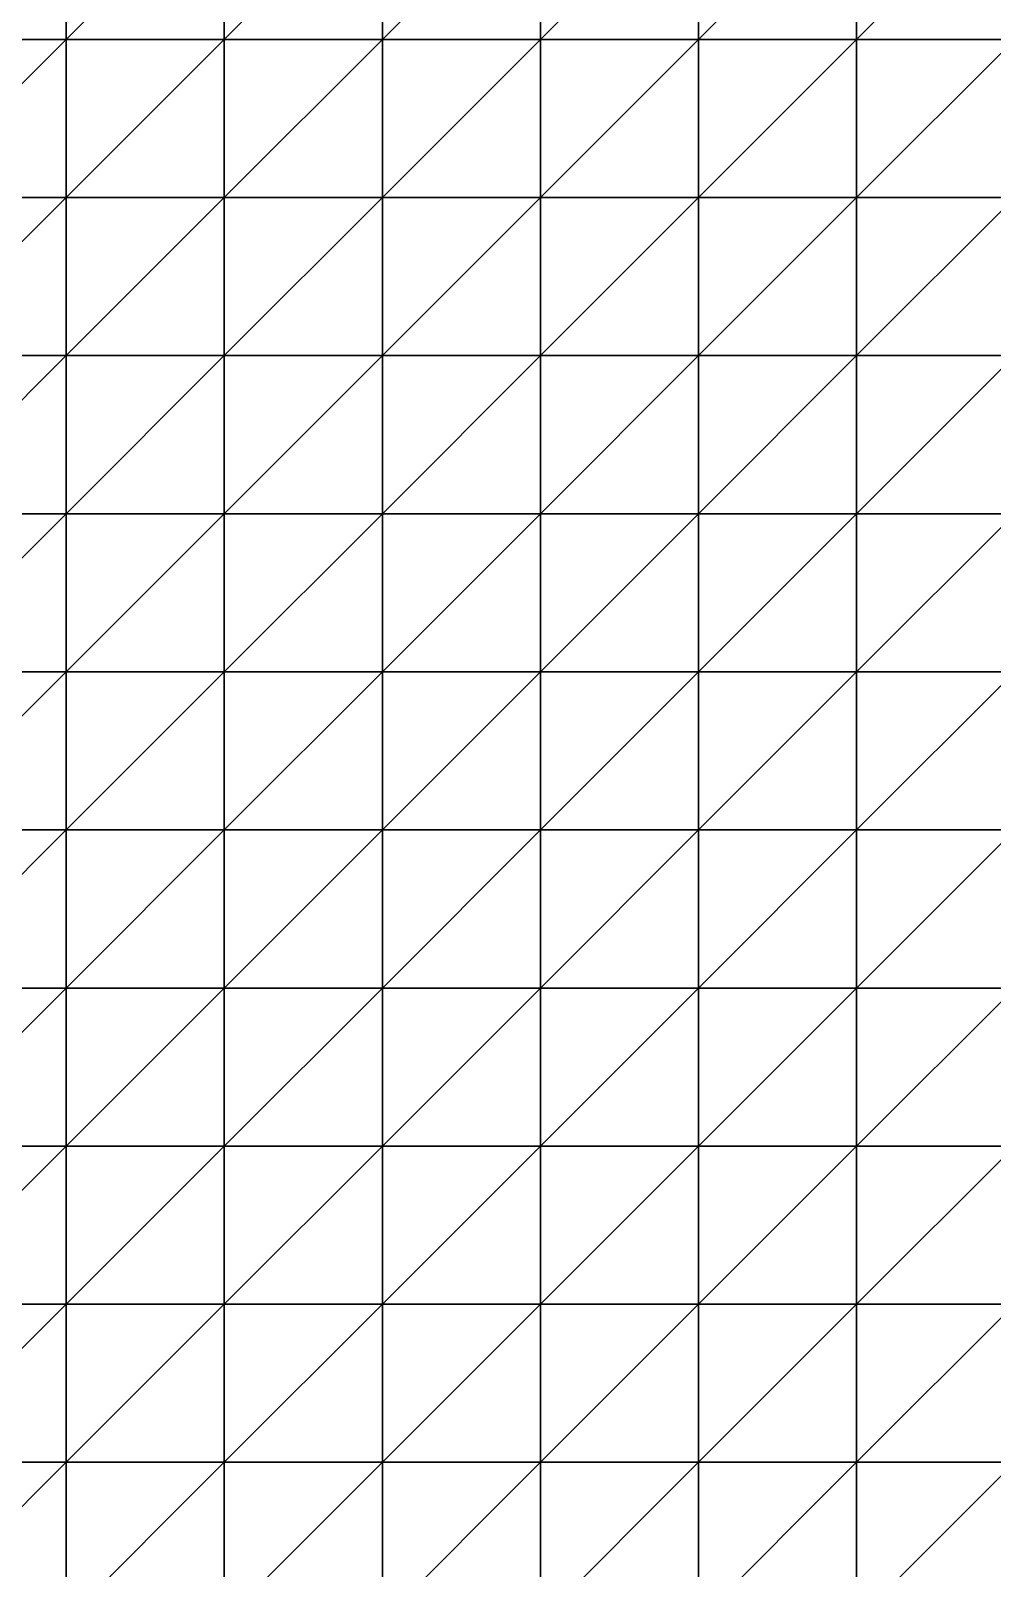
# Model space of a CAD drawing. Extents: x 292020 to 295740, y 4557680 to 4560040.
# Drawn here: x 292595.5 to 292717.2, y 4558966.6 to 4559161.1 of the extents above; entities that cross this region are included whole.
import ezdxf

# ---------------------------------------------------------------- set-up
doc = ezdxf.new("R2010")
doc.units = 0
doc.layers.add('RUN201_4_-_RUN201_NODOMAIN5_20X', color=7, linetype='CONTINUOUS')

msp = doc.modelspace()

# ---------------------------------------------------------------- linework, layer by layer
at = {"layer": 'RUN201_4_-_RUN201_NODOMAIN5_20X'}
for points in [[(292580, 4559180, 1780), (292580, 4559160, 1780), (292600, 4559180, 1780)], [(292600, 4559180, 1780), (292580, 4559160, 1780), (292600, 4559160, 1780)], [(292600, 4559180, 1820), (292580, 4559160, 1820), (292580, 4559180, 1820)], [(292600, 4559160, 1820), (292580, 4559160, 1820), (292600, 4559180, 1820)], [(292600, 4559180, 1780), (292600, 4559160, 1780), (292620, 4559180, 1780)], [(292620, 4559180, 1780), (292600, 4559160, 1780), (292620, 4559160, 1780)], [(292620, 4559180, 1820), (292600, 4559160, 1820), (292600, 4559180, 1820)], [(292620, 4559160, 1820), (292600, 4559160, 1820), (292620, 4559180, 1820)], [(292620, 4559180, 1780), (292620, 4559160, 1780), (292640, 4559180, 1780)], [(292640, 4559180, 1780), (292620, 4559160, 1780), (292640, 4559160, 1780)], [(292640, 4559180, 1820), (292620, 4559160, 1820), (292620, 4559180, 1820)], [(292640, 4559160, 1820), (292620, 4559160, 1820), (292640, 4559180, 1820)], [(292640, 4559180, 1780), (292640, 4559160, 1780), (292660, 4559180, 1780)], [(292660, 4559180, 1780), (292640, 4559160, 1780), (292660, 4559160, 1780)], [(292660, 4559180, 1820), (292640, 4559160, 1820), (292640, 4559180, 1820)], [(292660, 4559160, 1820), (292640, 4559160, 1820), (292660, 4559180, 1820)], [(292660, 4559180, 1780), (292660, 4559160, 1780), (292680, 4559180, 1780)], [(292680, 4559180, 1780), (292660, 4559160, 1780), (292680, 4559160, 1780)], [(292680, 4559180, 1820), (292660, 4559160, 1820), (292660, 4559180, 1820)], [(292680, 4559160, 1820), (292660, 4559160, 1820), (292680, 4559180, 1820)], [(292680, 4559180, 1760), (292680, 4559160, 1760), (292700, 4559180, 1760)], [(292700, 4559180, 1760), (292680, 4559160, 1760), (292700, 4559160, 1760)], [(292680, 4559180, 1760), (292680, 4559160, 1780), (292680, 4559160, 1760)], [(292680, 4559180, 1780), (292680, 4559160, 1780), (292680, 4559180, 1760)], [(292700, 4559180, 1820), (292680, 4559160, 1820), (292680, 4559180, 1820)], [(292700, 4559160, 1820), (292680, 4559160, 1820), (292700, 4559180, 1820)], [(292700, 4559180, 1760), (292700, 4559160, 1760), (292720, 4559180, 1760)], [(292720, 4559180, 1760), (292700, 4559160, 1760), (292720, 4559160, 1760)], [(292720, 4559180, 1820), (292700, 4559160, 1820), (292700, 4559180, 1820)], [(292720, 4559160, 1820), (292700, 4559160, 1820), (292720, 4559180, 1820)], [(292580, 4559160, 1780), (292580, 4559140, 1780), (292600, 4559160, 1780)], [(292600, 4559160, 1780), (292580, 4559140, 1780), (292600, 4559140, 1780)], [(292600, 4559160, 1820), (292580, 4559140, 1820), (292580, 4559160, 1820)], [(292600, 4559140, 1820), (292580, 4559140, 1820), (292600, 4559160, 1820)], [(292600, 4559160, 1780), (292600, 4559140, 1780), (292620, 4559160, 1780)], [(292620, 4559160, 1780), (292600, 4559140, 1780), (292620, 4559140, 1780)], [(292620, 4559160, 1820), (292600, 4559140, 1820), (292600, 4559160, 1820)], [(292620, 4559140, 1820), (292600, 4559140, 1820), (292620, 4559160, 1820)], [(292620, 4559160, 1780), (292620, 4559140, 1780), (292640, 4559160, 1780)], [(292640, 4559160, 1780), (292620, 4559140, 1780), (292640, 4559140, 1780)], [(292640, 4559160, 1820), (292620, 4559140, 1820), (292620, 4559160, 1820)], [(292640, 4559140, 1820), (292620, 4559140, 1820), (292640, 4559160, 1820)], [(292640, 4559160, 1780), (292640, 4559140, 1780), (292660, 4559160, 1780)], [(292660, 4559160, 1780), (292640, 4559140, 1780), (292660, 4559140, 1780)], [(292660, 4559160, 1820), (292640, 4559140, 1820), (292640, 4559160, 1820)], [(292660, 4559140, 1820), (292640, 4559140, 1820), (292660, 4559160, 1820)], [(292660, 4559160, 1760), (292660, 4559140, 1760), (292680, 4559160, 1760)], [(292680, 4559160, 1760), (292660, 4559140, 1760), (292680, 4559140, 1760)], [(292680, 4559160, 1760), (292660, 4559160, 1780), (292660, 4559160, 1760)], [(292680, 4559160, 1780), (292660, 4559160, 1780), (292680, 4559160, 1760)], [(292660, 4559160, 1760), (292660, 4559140, 1780), (292660, 4559140, 1760)], [(292660, 4559160, 1780), (292660, 4559140, 1780), (292660, 4559160, 1760)], [(292680, 4559160, 1820), (292660, 4559140, 1820), (292660, 4559160, 1820)], [(292680, 4559140, 1820), (292660, 4559140, 1820), (292680, 4559160, 1820)], [(292680, 4559160, 1740), (292680, 4559140, 1740), (292700, 4559160, 1740)], [(292700, 4559160, 1740), (292680, 4559140, 1740), (292700, 4559140, 1740)], [(292700, 4559160, 1740), (292680, 4559160, 1760), (292680, 4559160, 1740)], [(292700, 4559160, 1760), (292680, 4559160, 1760), (292700, 4559160, 1740)], [(292680, 4559160, 1740), (292680, 4559140, 1760), (292680, 4559140, 1740)], [(292680, 4559160, 1760), (292680, 4559140, 1760), (292680, 4559160, 1740)], [(292700, 4559160, 1820), (292680, 4559140, 1820), (292680, 4559160, 1820)], [(292700, 4559140, 1820), (292680, 4559140, 1820), (292700, 4559160, 1820)], [(292700, 4559160, 1740), (292700, 4559140, 1740), (292720, 4559160, 1740)], [(292720, 4559160, 1740), (292700, 4559140, 1740), (292720, 4559140, 1740)], [(292720, 4559160, 1740), (292700, 4559160, 1760), (292700, 4559160, 1740)], [(292720, 4559160, 1760), (292700, 4559160, 1760), (292720, 4559160, 1740)], [(292720, 4559160, 1820), (292700, 4559140, 1820), (292700, 4559160, 1820)], [(292720, 4559140, 1820), (292700, 4559140, 1820), (292720, 4559160, 1820)], [(292580, 4559140, 1780), (292580, 4559120, 1780), (292600, 4559140, 1780)], [(292600, 4559140, 1780), (292580, 4559120, 1780), (292600, 4559120, 1780)], [(292600, 4559140, 1820), (292580, 4559120, 1820), (292580, 4559140, 1820)], [(292600, 4559120, 1820), (292580, 4559120, 1820), (292600, 4559140, 1820)], [(292600, 4559140, 1780), (292600, 4559120, 1780), (292620, 4559140, 1780)], [(292620, 4559140, 1780), (292600, 4559120, 1780), (292620, 4559120, 1780)], [(292620, 4559140, 1820), (292600, 4559120, 1820), (292600, 4559140, 1820)], [(292620, 4559120, 1820), (292600, 4559120, 1820), (292620, 4559140, 1820)], [(292620, 4559140, 1780), (292620, 4559120, 1780), (292640, 4559140, 1780)], [(292640, 4559140, 1780), (292620, 4559120, 1780), (292640, 4559120, 1780)], [(292640, 4559140, 1820), (292620, 4559120, 1820), (292620, 4559140, 1820)], [(292640, 4559120, 1820), (292620, 4559120, 1820), (292640, 4559140, 1820)], [(292640, 4559140, 1780), (292640, 4559120, 1780), (292660, 4559140, 1780)], [(292660, 4559140, 1780), (292640, 4559120, 1780), (292660, 4559120, 1780)], [(292660, 4559140, 1820), (292640, 4559120, 1820), (292640, 4559140, 1820)], [(292660, 4559120, 1820), (292640, 4559120, 1820), (292660, 4559140, 1820)], [(292660, 4559140, 1760), (292660, 4559120, 1760), (292680, 4559140, 1760)], [(292680, 4559140, 1760), (292660, 4559120, 1760), (292680, 4559120, 1760)], [(292660, 4559140, 1760), (292660, 4559120, 1780), (292660, 4559120, 1760)], [(292660, 4559140, 1780), (292660, 4559120, 1780), (292660, 4559140, 1760)], [(292680, 4559140, 1820), (292660, 4559120, 1820), (292660, 4559140, 1820)], [(292680, 4559120, 1820), (292660, 4559120, 1820), (292680, 4559140, 1820)], [(292680, 4559140, 1740), (292680, 4559120, 1740), (292700, 4559140, 1740)], [(292700, 4559140, 1740), (292680, 4559120, 1740), (292700, 4559120, 1740)], [(292680, 4559140, 1740), (292680, 4559120, 1760), (292680, 4559120, 1740)], [(292680, 4559140, 1760), (292680, 4559120, 1760), (292680, 4559140, 1740)], [(292700, 4559140, 1820), (292680, 4559120, 1820), (292680, 4559140, 1820)], [(292700, 4559120, 1820), (292680, 4559120, 1820), (292700, 4559140, 1820)], [(292700, 4559140, 1740), (292700, 4559120, 1740), (292720, 4559140, 1740)], [(292720, 4559140, 1740), (292700, 4559120, 1740), (292720, 4559120, 1740)], [(292720, 4559140, 1820), (292700, 4559120, 1820), (292700, 4559140, 1820)], [(292720, 4559120, 1820), (292700, 4559120, 1820), (292720, 4559140, 1820)], [(292580, 4559120, 1780), (292580, 4559100, 1780), (292600, 4559120, 1780)], [(292600, 4559120, 1780), (292580, 4559100, 1780), (292600, 4559100, 1780)], [(292600, 4559120, 1820), (292580, 4559100, 1820), (292580, 4559120, 1820)], [(292600, 4559100, 1820), (292580, 4559100, 1820), (292600, 4559120, 1820)], [(292600, 4559120, 1780), (292600, 4559100, 1780), (292620, 4559120, 1780)], [(292620, 4559120, 1780), (292600, 4559100, 1780), (292620, 4559100, 1780)], [(292620, 4559120, 1820), (292600, 4559100, 1820), (292600, 4559120, 1820)], [(292620, 4559100, 1820), (292600, 4559100, 1820), (292620, 4559120, 1820)], [(292620, 4559120, 1780), (292620, 4559100, 1780), (292640, 4559120, 1780)], [(292640, 4559120, 1780), (292620, 4559100, 1780), (292640, 4559100, 1780)], [(292640, 4559120, 1820), (292620, 4559100, 1820), (292620, 4559120, 1820)], [(292640, 4559100, 1820), (292620, 4559100, 1820), (292640, 4559120, 1820)], [(292640, 4559120, 1780), (292640, 4559100, 1780), (292660, 4559120, 1780)], [(292660, 4559120, 1780), (292640, 4559100, 1780), (292660, 4559100, 1780)], [(292660, 4559120, 1820), (292640, 4559100, 1820), (292640, 4559120, 1820)], [(292660, 4559100, 1820), (292640, 4559100, 1820), (292660, 4559120, 1820)], [(292660, 4559120, 1760), (292660, 4559120, 1780), (292680, 4559120, 1760)], [(292680, 4559120, 1760), (292660, 4559120, 1780), (292680, 4559120, 1780)], [(292660, 4559120, 1780), (292660, 4559100, 1780), (292680, 4559120, 1780)], [(292680, 4559120, 1780), (292660, 4559100, 1780), (292680, 4559100, 1780)], [(292680, 4559120, 1820), (292660, 4559100, 1820), (292660, 4559120, 1820)], [(292680, 4559100, 1820), (292660, 4559100, 1820), (292680, 4559120, 1820)], [(292680, 4559120, 1740), (292680, 4559120, 1760), (292700, 4559120, 1740)], [(292700, 4559120, 1740), (292680, 4559120, 1760), (292700, 4559120, 1760)], [(292680, 4559120, 1760), (292680, 4559100, 1760), (292700, 4559120, 1760)], [(292700, 4559120, 1760), (292680, 4559100, 1760), (292700, 4559100, 1760)], [(292680, 4559120, 1760), (292680, 4559100, 1780), (292680, 4559100, 1760)], [(292680, 4559120, 1780), (292680, 4559100, 1780), (292680, 4559120, 1760)], [(292700, 4559120, 1820), (292680, 4559100, 1820), (292680, 4559120, 1820)], [(292700, 4559100, 1820), (292680, 4559100, 1820), (292700, 4559120, 1820)], [(292700, 4559120, 1740), (292700, 4559100, 1740), (292720, 4559120, 1740)], [(292720, 4559120, 1740), (292700, 4559100, 1740), (292720, 4559100, 1740)], [(292700, 4559120, 1740), (292700, 4559100, 1760), (292700, 4559100, 1740)], [(292700, 4559120, 1760), (292700, 4559100, 1760), (292700, 4559120, 1740)], [(292720, 4559120, 1820), (292700, 4559100, 1820), (292700, 4559120, 1820)], [(292720, 4559100, 1820), (292700, 4559100, 1820), (292720, 4559120, 1820)], [(292580, 4559100, 1780), (292580, 4559080, 1780), (292600, 4559100, 1780)], [(292600, 4559100, 1780), (292580, 4559080, 1780), (292600, 4559080, 1780)], [(292600, 4559100, 1820), (292580, 4559080, 1820), (292580, 4559100, 1820)], [(292600, 4559080, 1820), (292580, 4559080, 1820), (292600, 4559100, 1820)], [(292600, 4559100, 1780), (292600, 4559080, 1780), (292620, 4559100, 1780)], [(292620, 4559100, 1780), (292600, 4559080, 1780), (292620, 4559080, 1780)], [(292620, 4559100, 1820), (292600, 4559080, 1820), (292600, 4559100, 1820)], [(292620, 4559080, 1820), (292600, 4559080, 1820), (292620, 4559100, 1820)], [(292620, 4559100, 1780), (292620, 4559080, 1780), (292640, 4559100, 1780)], [(292640, 4559100, 1780), (292620, 4559080, 1780), (292640, 4559080, 1780)], [(292640, 4559100, 1820), (292620, 4559080, 1820), (292620, 4559100, 1820)], [(292640, 4559080, 1820), (292620, 4559080, 1820), (292640, 4559100, 1820)], [(292640, 4559100, 1780), (292640, 4559080, 1780), (292660, 4559100, 1780)], [(292660, 4559100, 1780), (292640, 4559080, 1780), (292660, 4559080, 1780)], [(292660, 4559100, 1820), (292640, 4559080, 1820), (292640, 4559100, 1820)], [(292660, 4559080, 1820), (292640, 4559080, 1820), (292660, 4559100, 1820)], [(292660, 4559100, 1780), (292660, 4559080, 1780), (292680, 4559100, 1780)], [(292680, 4559100, 1780), (292660, 4559080, 1780), (292680, 4559080, 1780)], [(292680, 4559100, 1820), (292660, 4559080, 1820), (292660, 4559100, 1820)], [(292680, 4559080, 1820), (292660, 4559080, 1820), (292680, 4559100, 1820)], [(292680, 4559100, 1760), (292680, 4559080, 1760), (292700, 4559100, 1760)], [(292700, 4559100, 1760), (292680, 4559080, 1760), (292700, 4559080, 1760)], [(292680, 4559100, 1760), (292680, 4559080, 1780), (292680, 4559080, 1760)], [(292680, 4559100, 1780), (292680, 4559080, 1780), (292680, 4559100, 1760)], [(292700, 4559100, 1820), (292680, 4559080, 1820), (292680, 4559100, 1820)], [(292700, 4559080, 1820), (292680, 4559080, 1820), (292700, 4559100, 1820)], [(292700, 4559100, 1740), (292700, 4559100, 1760), (292720, 4559100, 1740)], [(292720, 4559100, 1740), (292700, 4559100, 1760), (292720, 4559100, 1760)], [(292700, 4559100, 1760), (292700, 4559080, 1760), (292720, 4559100, 1760)], [(292720, 4559100, 1760), (292700, 4559080, 1760), (292720, 4559080, 1760)], [(292720, 4559100, 1820), (292700, 4559080, 1820), (292700, 4559100, 1820)], [(292720, 4559080, 1820), (292700, 4559080, 1820), (292720, 4559100, 1820)], [(292580, 4559080, 1780), (292580, 4559060, 1780), (292600, 4559080, 1780)], [(292600, 4559080, 1780), (292580, 4559060, 1780), (292600, 4559060, 1780)], [(292600, 4559080, 1840), (292580, 4559060, 1840), (292580, 4559080, 1840)], [(292600, 4559060, 1840), (292580, 4559060, 1840), (292600, 4559080, 1840)], [(292600, 4559080, 1820), (292580, 4559080, 1840), (292580, 4559080, 1820)], [(292600, 4559080, 1840), (292580, 4559080, 1840), (292600, 4559080, 1820)], [(292600, 4559080, 1780), (292600, 4559060, 1780), (292620, 4559080, 1780)], [(292620, 4559080, 1780), (292600, 4559060, 1780), (292620, 4559060, 1780)], [(292620, 4559080, 1840), (292600, 4559060, 1840), (292600, 4559080, 1840)], [(292620, 4559060, 1840), (292600, 4559060, 1840), (292620, 4559080, 1840)], [(292620, 4559080, 1820), (292600, 4559080, 1840), (292600, 4559080, 1820)], [(292620, 4559080, 1840), (292600, 4559080, 1840), (292620, 4559080, 1820)], [(292620, 4559080, 1780), (292620, 4559060, 1780), (292640, 4559080, 1780)], [(292640, 4559080, 1780), (292620, 4559060, 1780), (292640, 4559060, 1780)], [(292640, 4559080, 1820), (292620, 4559060, 1820), (292620, 4559080, 1820)], [(292640, 4559060, 1820), (292620, 4559060, 1820), (292640, 4559080, 1820)], [(292620, 4559060, 1820), (292620, 4559060, 1840), (292620, 4559080, 1820)], [(292620, 4559080, 1820), (292620, 4559060, 1840), (292620, 4559080, 1840)], [(292640, 4559060, 1780), (292640, 4559060, 1800), (292640, 4559080, 1780)], [(292640, 4559080, 1780), (292640, 4559060, 1800), (292640, 4559080, 1800)], [(292640, 4559080, 1780), (292640, 4559080, 1800), (292660, 4559080, 1780)], [(292660, 4559080, 1780), (292640, 4559080, 1800), (292660, 4559080, 1800)], [(292640, 4559080, 1800), (292640, 4559060, 1800), (292660, 4559080, 1800)], [(292660, 4559080, 1800), (292640, 4559060, 1800), (292660, 4559060, 1800)], [(292660, 4559080, 1820), (292640, 4559060, 1820), (292640, 4559080, 1820)], [(292660, 4559060, 1820), (292640, 4559060, 1820), (292660, 4559080, 1820)], [(292660, 4559080, 1780), (292660, 4559060, 1780), (292680, 4559080, 1780)], [(292680, 4559080, 1780), (292660, 4559060, 1780), (292680, 4559060, 1780)], [(292660, 4559080, 1780), (292660, 4559060, 1800), (292660, 4559060, 1780)], [(292660, 4559080, 1800), (292660, 4559060, 1800), (292660, 4559080, 1780)], [(292680, 4559080, 1820), (292660, 4559060, 1820), (292660, 4559080, 1820)], [(292680, 4559060, 1820), (292660, 4559060, 1820), (292680, 4559080, 1820)], [(292680, 4559080, 1760), (292680, 4559060, 1760), (292700, 4559080, 1760)], [(292700, 4559080, 1760), (292680, 4559060, 1760), (292700, 4559060, 1760)], [(292680, 4559080, 1760), (292680, 4559060, 1780), (292680, 4559060, 1760)], [(292680, 4559080, 1780), (292680, 4559060, 1780), (292680, 4559080, 1760)], [(292700, 4559080, 1820), (292680, 4559060, 1820), (292680, 4559080, 1820)], [(292700, 4559060, 1820), (292680, 4559060, 1820), (292700, 4559080, 1820)], [(292700, 4559080, 1760), (292700, 4559060, 1760), (292720, 4559080, 1760)], [(292720, 4559080, 1760), (292700, 4559060, 1760), (292720, 4559060, 1760)], [(292720, 4559080, 1820), (292700, 4559060, 1820), (292700, 4559080, 1820)], [(292720, 4559060, 1820), (292700, 4559060, 1820), (292720, 4559080, 1820)], [(292580, 4559060, 1760), (292580, 4559040, 1760), (292600, 4559060, 1760)], [(292600, 4559060, 1760), (292580, 4559040, 1760), (292600, 4559040, 1760)], [(292600, 4559060, 1760), (292580, 4559060, 1780), (292580, 4559060, 1760)], [(292600, 4559060, 1780), (292580, 4559060, 1780), (292600, 4559060, 1760)], [(292600, 4559060, 1840), (292580, 4559040, 1840), (292580, 4559060, 1840)], [(292600, 4559040, 1840), (292580, 4559040, 1840), (292600, 4559060, 1840)], [(292600, 4559060, 1760), (292600, 4559040, 1760), (292620, 4559060, 1760)], [(292620, 4559060, 1760), (292600, 4559040, 1760), (292620, 4559040, 1760)], [(292620, 4559060, 1760), (292600, 4559060, 1780), (292600, 4559060, 1760)], [(292620, 4559060, 1780), (292600, 4559060, 1780), (292620, 4559060, 1760)], [(292620, 4559060, 1840), (292600, 4559040, 1840), (292600, 4559060, 1840)], [(292620, 4559040, 1840), (292600, 4559040, 1840), (292620, 4559060, 1840)], [(292620, 4559040, 1760), (292620, 4559040, 1780), (292620, 4559060, 1760)], [(292620, 4559060, 1760), (292620, 4559040, 1780), (292620, 4559060, 1780)], [(292620, 4559060, 1780), (292620, 4559040, 1780), (292640, 4559060, 1780)], [(292640, 4559060, 1780), (292620, 4559040, 1780), (292640, 4559040, 1780)], [(292640, 4559060, 1840), (292620, 4559040, 1840), (292620, 4559060, 1840)], [(292640, 4559040, 1840), (292620, 4559040, 1840), (292640, 4559060, 1840)], [(292640, 4559060, 1820), (292620, 4559060, 1840), (292620, 4559060, 1820)], [(292640, 4559060, 1840), (292620, 4559060, 1840), (292640, 4559060, 1820)], [(292640, 4559040, 1780), (292640, 4559040, 1800), (292640, 4559060, 1780)], [(292640, 4559060, 1780), (292640, 4559040, 1800), (292640, 4559060, 1800)], [(292640, 4559060, 1800), (292640, 4559040, 1800), (292660, 4559060, 1800)], [(292660, 4559060, 1800), (292640, 4559040, 1800), (292660, 4559040, 1800)], [(292660, 4559060, 1840), (292640, 4559040, 1840), (292640, 4559060, 1840)], [(292660, 4559040, 1840), (292640, 4559040, 1840), (292660, 4559060, 1840)], [(292660, 4559060, 1820), (292640, 4559060, 1840), (292640, 4559060, 1820)], [(292660, 4559060, 1840), (292640, 4559060, 1840), (292660, 4559060, 1820)], [(292660, 4559060, 1780), (292660, 4559040, 1780), (292680, 4559060, 1780)], [(292680, 4559060, 1780), (292660, 4559040, 1780), (292680, 4559040, 1780)], [(292660, 4559060, 1780), (292660, 4559040, 1800), (292660, 4559040, 1780)], [(292660, 4559060, 1800), (292660, 4559040, 1800), (292660, 4559060, 1780)], [(292680, 4559060, 1840), (292660, 4559040, 1840), (292660, 4559060, 1840)], [(292680, 4559040, 1840), (292660, 4559040, 1840), (292680, 4559060, 1840)], [(292680, 4559060, 1820), (292660, 4559060, 1840), (292660, 4559060, 1820)], [(292680, 4559060, 1840), (292660, 4559060, 1840), (292680, 4559060, 1820)], [(292680, 4559060, 1760), (292680, 4559040, 1760), (292700, 4559060, 1760)], [(292700, 4559060, 1760), (292680, 4559040, 1760), (292700, 4559040, 1760)], [(292680, 4559060, 1760), (292680, 4559040, 1780), (292680, 4559040, 1760)], [(292680, 4559060, 1780), (292680, 4559040, 1780), (292680, 4559060, 1760)], [(292700, 4559060, 1820), (292680, 4559040, 1820), (292680, 4559060, 1820)], [(292700, 4559040, 1820), (292680, 4559040, 1820), (292700, 4559060, 1820)], [(292680, 4559040, 1820), (292680, 4559040, 1840), (292680, 4559060, 1820)], [(292680, 4559060, 1820), (292680, 4559040, 1840), (292680, 4559060, 1840)], [(292700, 4559060, 1760), (292700, 4559040, 1760), (292720, 4559060, 1760)], [(292720, 4559060, 1760), (292700, 4559040, 1760), (292720, 4559040, 1760)], [(292720, 4559060, 1820), (292700, 4559040, 1820), (292700, 4559060, 1820)], [(292720, 4559040, 1820), (292700, 4559040, 1820), (292720, 4559060, 1820)], [(292580, 4559040, 1760), (292580, 4559020, 1760), (292600, 4559040, 1760)], [(292600, 4559040, 1760), (292580, 4559020, 1760), (292600, 4559020, 1760)], [(292600, 4559040, 1840), (292580, 4559020, 1840), (292580, 4559040, 1840)], [(292600, 4559020, 1840), (292580, 4559020, 1840), (292600, 4559040, 1840)], [(292600, 4559020, 1760), (292600, 4559020, 1780), (292600, 4559040, 1760)], [(292600, 4559040, 1760), (292600, 4559020, 1780), (292600, 4559040, 1780)], [(292600, 4559040, 1760), (292600, 4559040, 1780), (292620, 4559040, 1760)], [(292620, 4559040, 1760), (292600, 4559040, 1780), (292620, 4559040, 1780)], [(292600, 4559040, 1780), (292600, 4559020, 1780), (292620, 4559040, 1780)], [(292620, 4559040, 1780), (292600, 4559020, 1780), (292620, 4559020, 1780)], [(292620, 4559040, 1840), (292600, 4559020, 1840), (292600, 4559040, 1840)], [(292620, 4559020, 1840), (292600, 4559020, 1840), (292620, 4559040, 1840)], [(292620, 4559020, 1780), (292620, 4559020, 1800), (292620, 4559040, 1780)], [(292620, 4559040, 1780), (292620, 4559020, 1800), (292620, 4559040, 1800)], [(292620, 4559040, 1780), (292620, 4559040, 1800), (292640, 4559040, 1780)], [(292640, 4559040, 1780), (292620, 4559040, 1800), (292640, 4559040, 1800)], [(292620, 4559040, 1800), (292620, 4559020, 1800), (292640, 4559040, 1800)], [(292640, 4559040, 1800), (292620, 4559020, 1800), (292640, 4559020, 1800)], [(292640, 4559040, 1840), (292620, 4559020, 1840), (292620, 4559040, 1840)], [(292640, 4559020, 1840), (292620, 4559020, 1840), (292640, 4559040, 1840)], [(292640, 4559020, 1800), (292640, 4559020, 1820), (292640, 4559040, 1800)], [(292640, 4559040, 1800), (292640, 4559020, 1820), (292640, 4559040, 1820)], [(292640, 4559040, 1800), (292640, 4559040, 1820), (292660, 4559040, 1800)], [(292660, 4559040, 1800), (292640, 4559040, 1820), (292660, 4559040, 1820)], [(292640, 4559040, 1820), (292640, 4559020, 1820), (292660, 4559040, 1820)], [(292660, 4559040, 1820), (292640, 4559020, 1820), (292660, 4559020, 1820)], [(292660, 4559040, 1840), (292640, 4559020, 1840), (292640, 4559040, 1840)], [(292660, 4559020, 1840), (292640, 4559020, 1840), (292660, 4559040, 1840)], [(292660, 4559040, 1780), (292660, 4559040, 1800), (292680, 4559040, 1780)], [(292680, 4559040, 1780), (292660, 4559040, 1800), (292680, 4559040, 1800)], [(292660, 4559040, 1800), (292660, 4559020, 1800), (292680, 4559040, 1800)], [(292680, 4559040, 1800), (292660, 4559020, 1800), (292680, 4559020, 1800)], [(292660, 4559040, 1800), (292660, 4559020, 1820), (292660, 4559020, 1800)], [(292660, 4559040, 1820), (292660, 4559020, 1820), (292660, 4559040, 1800)], [(292680, 4559040, 1840), (292660, 4559020, 1840), (292660, 4559040, 1840)], [(292680, 4559020, 1840), (292660, 4559020, 1840), (292680, 4559040, 1840)], [(292680, 4559040, 1760), (292680, 4559040, 1780), (292700, 4559040, 1760)], [(292700, 4559040, 1760), (292680, 4559040, 1780), (292700, 4559040, 1780)], [(292680, 4559040, 1780), (292680, 4559020, 1780), (292700, 4559040, 1780)], [(292700, 4559040, 1780), (292680, 4559020, 1780), (292700, 4559020, 1780)], [(292680, 4559040, 1780), (292680, 4559020, 1800), (292680, 4559020, 1780)], [(292680, 4559040, 1800), (292680, 4559020, 1800), (292680, 4559040, 1780)], [(292700, 4559040, 1840), (292680, 4559020, 1840), (292680, 4559040, 1840)], [(292700, 4559020, 1840), (292680, 4559020, 1840), (292700, 4559040, 1840)], [(292700, 4559040, 1820), (292680, 4559040, 1840), (292680, 4559040, 1820)], [(292700, 4559040, 1840), (292680, 4559040, 1840), (292700, 4559040, 1820)], [(292700, 4559040, 1760), (292700, 4559020, 1760), (292720, 4559040, 1760)], [(292720, 4559040, 1760), (292700, 4559020, 1760), (292720, 4559020, 1760)], [(292700, 4559040, 1760), (292700, 4559020, 1780), (292700, 4559020, 1760)], [(292700, 4559040, 1780), (292700, 4559020, 1780), (292700, 4559040, 1760)], [(292720, 4559040, 1820), (292700, 4559020, 1820), (292700, 4559040, 1820)], [(292720, 4559020, 1820), (292700, 4559020, 1820), (292720, 4559040, 1820)], [(292700, 4559020, 1820), (292700, 4559020, 1840), (292700, 4559040, 1820)], [(292700, 4559040, 1820), (292700, 4559020, 1840), (292700, 4559040, 1840)], [(292580, 4559020, 1760), (292580, 4559000, 1760), (292600, 4559020, 1760)], [(292600, 4559020, 1760), (292580, 4559000, 1760), (292600, 4559000, 1760)], [(292600, 4559020, 1840), (292580, 4559000, 1840), (292580, 4559020, 1840)], [(292600, 4559000, 1840), (292580, 4559000, 1840), (292600, 4559020, 1840)], [(292600, 4559000, 1760), (292600, 4559000, 1780), (292600, 4559020, 1760)], [(292600, 4559020, 1760), (292600, 4559000, 1780), (292600, 4559020, 1780)], [(292600, 4559020, 1780), (292600, 4559000, 1780), (292620, 4559020, 1780)], [(292620, 4559020, 1780), (292600, 4559000, 1780), (292620, 4559000, 1780)], [(292620, 4559020, 1840), (292600, 4559000, 1840), (292600, 4559020, 1840)], [(292620, 4559000, 1840), (292600, 4559000, 1840), (292620, 4559020, 1840)], [(292620, 4559000, 1780), (292620, 4559000, 1800), (292620, 4559020, 1780)], [(292620, 4559020, 1780), (292620, 4559000, 1800), (292620, 4559020, 1800)], [(292620, 4559020, 1800), (292620, 4559000, 1800), (292640, 4559020, 1800)], [(292640, 4559020, 1800), (292620, 4559000, 1800), (292640, 4559000, 1800)], [(292640, 4559020, 1840), (292620, 4559000, 1840), (292620, 4559020, 1840)], [(292640, 4559000, 1840), (292620, 4559000, 1840), (292640, 4559020, 1840)], [(292640, 4559000, 1800), (292640, 4559000, 1820), (292640, 4559020, 1800)], [(292640, 4559020, 1800), (292640, 4559000, 1820), (292640, 4559020, 1820)], [(292640, 4559020, 1820), (292640, 4559000, 1820), (292660, 4559020, 1820)], [(292660, 4559020, 1820), (292640, 4559000, 1820), (292660, 4559000, 1820)], [(292660, 4559020, 1840), (292640, 4559000, 1840), (292640, 4559020, 1840)], [(292660, 4559000, 1840), (292640, 4559000, 1840), (292660, 4559020, 1840)], [(292660, 4559020, 1800), (292660, 4559020, 1820), (292680, 4559020, 1800)], [(292680, 4559020, 1800), (292660, 4559020, 1820), (292680, 4559020, 1820)], [(292660, 4559020, 1820), (292660, 4559000, 1820), (292680, 4559020, 1820)], [(292680, 4559020, 1820), (292660, 4559000, 1820), (292680, 4559000, 1820)], [(292680, 4559020, 1840), (292660, 4559000, 1840), (292660, 4559020, 1840)], [(292680, 4559000, 1840), (292660, 4559000, 1840), (292680, 4559020, 1840)], [(292680, 4559020, 1780), (292680, 4559020, 1800), (292700, 4559020, 1780)], [(292700, 4559020, 1780), (292680, 4559020, 1800), (292700, 4559020, 1800)], [(292680, 4559020, 1800), (292680, 4559000, 1800), (292700, 4559020, 1800)], [(292700, 4559020, 1800), (292680, 4559000, 1800), (292700, 4559000, 1800)], [(292680, 4559020, 1800), (292680, 4559000, 1820), (292680, 4559000, 1800)], [(292680, 4559020, 1820), (292680, 4559000, 1820), (292680, 4559020, 1800)], [(292700, 4559020, 1840), (292680, 4559000, 1840), (292680, 4559020, 1840)], [(292700, 4559000, 1840), (292680, 4559000, 1840), (292700, 4559020, 1840)], [(292700, 4559020, 1760), (292700, 4559020, 1780), (292720, 4559020, 1760)], [(292720, 4559020, 1760), (292700, 4559020, 1780), (292720, 4559020, 1780)], [(292700, 4559020, 1780), (292700, 4559000, 1780), (292720, 4559020, 1780)], [(292720, 4559020, 1780), (292700, 4559000, 1780), (292720, 4559000, 1780)], [(292700, 4559020, 1780), (292700, 4559000, 1800), (292700, 4559000, 1780)], [(292700, 4559020, 1800), (292700, 4559000, 1800), (292700, 4559020, 1780)], [(292720, 4559020, 1840), (292700, 4559000, 1840), (292700, 4559020, 1840)], [(292720, 4559000, 1840), (292700, 4559000, 1840), (292720, 4559020, 1840)], [(292720, 4559020, 1820), (292700, 4559020, 1840), (292700, 4559020, 1820)], [(292720, 4559020, 1840), (292700, 4559020, 1840), (292720, 4559020, 1820)], [(292580, 4559000, 1760), (292580, 4559000, 1780), (292600, 4559000, 1760)], [(292600, 4559000, 1760), (292580, 4559000, 1780), (292600, 4559000, 1780)], [(292580, 4559000, 1780), (292580, 4558980, 1780), (292600, 4559000, 1780)], [(292600, 4559000, 1780), (292580, 4558980, 1780), (292600, 4558980, 1780)], [(292600, 4559000, 1840), (292580, 4558980, 1840), (292580, 4559000, 1840)], [(292600, 4558980, 1840), (292580, 4558980, 1840), (292600, 4559000, 1840)], [(292600, 4558980, 1780), (292600, 4558980, 1800), (292600, 4559000, 1780)], [(292600, 4559000, 1780), (292600, 4558980, 1800), (292600, 4559000, 1800)], [(292600, 4559000, 1780), (292600, 4559000, 1800), (292620, 4559000, 1780)], [(292620, 4559000, 1780), (292600, 4559000, 1800), (292620, 4559000, 1800)], [(292600, 4559000, 1800), (292600, 4558980, 1800), (292620, 4559000, 1800)], [(292620, 4559000, 1800), (292600, 4558980, 1800), (292620, 4558980, 1800)], [(292620, 4559000, 1840), (292600, 4558980, 1840), (292600, 4559000, 1840)], [(292620, 4558980, 1840), (292600, 4558980, 1840), (292620, 4559000, 1840)], [(292620, 4558980, 1800), (292620, 4558980, 1820), (292620, 4559000, 1800)], [(292620, 4559000, 1800), (292620, 4558980, 1820), (292620, 4559000, 1820)], [(292620, 4559000, 1800), (292620, 4559000, 1820), (292640, 4559000, 1800)], [(292640, 4559000, 1800), (292620, 4559000, 1820), (292640, 4559000, 1820)], [(292620, 4559000, 1820), (292620, 4558980, 1820), (292640, 4559000, 1820)], [(292640, 4559000, 1820), (292620, 4558980, 1820), (292640, 4558980, 1820)], [(292640, 4559000, 1840), (292620, 4558980, 1840), (292620, 4559000, 1840)], [(292640, 4558980, 1840), (292620, 4558980, 1840), (292640, 4559000, 1840)], [(292640, 4559000, 1820), (292640, 4558980, 1820), (292660, 4559000, 1820)], [(292660, 4559000, 1820), (292640, 4558980, 1820), (292660, 4558980, 1820)], [(292660, 4559000, 1840), (292640, 4558980, 1840), (292640, 4559000, 1840)], [(292660, 4558980, 1840), (292640, 4558980, 1840), (292660, 4559000, 1840)], [(292660, 4559000, 1820), (292660, 4558980, 1820), (292680, 4559000, 1820)], [(292680, 4559000, 1820), (292660, 4558980, 1820), (292680, 4558980, 1820)], [(292680, 4559000, 1840), (292660, 4558980, 1840), (292660, 4559000, 1840)], [(292680, 4558980, 1840), (292660, 4558980, 1840), (292680, 4559000, 1840)], [(292680, 4559000, 1800), (292680, 4559000, 1820), (292700, 4559000, 1800)], [(292700, 4559000, 1800), (292680, 4559000, 1820), (292700, 4559000, 1820)], [(292680, 4559000, 1820), (292680, 4558980, 1820), (292700, 4559000, 1820)], [(292700, 4559000, 1820), (292680, 4558980, 1820), (292700, 4558980, 1820)], [(292700, 4559000, 1840), (292680, 4558980, 1840), (292680, 4559000, 1840)], [(292700, 4558980, 1840), (292680, 4558980, 1840), (292700, 4559000, 1840)], [(292700, 4559000, 1780), (292700, 4559000, 1800), (292720, 4559000, 1780)], [(292720, 4559000, 1780), (292700, 4559000, 1800), (292720, 4559000, 1800)], [(292700, 4559000, 1800), (292700, 4558980, 1800), (292720, 4559000, 1800)], [(292720, 4559000, 1800), (292700, 4558980, 1800), (292720, 4558980, 1800)], [(292700, 4559000, 1800), (292700, 4558980, 1820), (292700, 4558980, 1800)], [(292700, 4559000, 1820), (292700, 4558980, 1820), (292700, 4559000, 1800)], [(292720, 4559000, 1840), (292700, 4558980, 1840), (292700, 4559000, 1840)], [(292720, 4558980, 1840), (292700, 4558980, 1840), (292720, 4559000, 1840)], [(292580, 4558980, 1780), (292580, 4558980, 1800), (292600, 4558980, 1780)], [(292600, 4558980, 1780), (292580, 4558980, 1800), (292600, 4558980, 1800)], [(292580, 4558980, 1800), (292580, 4558960, 1800), (292600, 4558980, 1800)], [(292600, 4558980, 1800), (292580, 4558960, 1800), (292600, 4558960, 1800)], [(292600, 4558980, 1840), (292580, 4558960, 1840), (292580, 4558980, 1840)], [(292600, 4558960, 1840), (292580, 4558960, 1840), (292600, 4558980, 1840)], [(292600, 4558980, 1800), (292600, 4558960, 1800), (292620, 4558980, 1800)], [(292620, 4558980, 1800), (292600, 4558960, 1800), (292620, 4558960, 1800)], [(292620, 4558980, 1840), (292600, 4558960, 1840), (292600, 4558980, 1840)], [(292620, 4558960, 1840), (292600, 4558960, 1840), (292620, 4558980, 1840)], [(292620, 4558980, 1800), (292620, 4558960, 1800), (292640, 4558980, 1800)], [(292640, 4558980, 1800), (292620, 4558960, 1800), (292640, 4558960, 1800)], [(292640, 4558980, 1800), (292620, 4558980, 1820), (292620, 4558980, 1800)], [(292640, 4558980, 1820), (292620, 4558980, 1820), (292640, 4558980, 1800)], [(292640, 4558980, 1840), (292620, 4558960, 1840), (292620, 4558980, 1840)], [(292640, 4558960, 1840), (292620, 4558960, 1840), (292640, 4558980, 1840)], [(292640, 4558980, 1800), (292640, 4558960, 1800), (292660, 4558980, 1800)], [(292660, 4558980, 1800), (292640, 4558960, 1800), (292660, 4558960, 1800)], [(292660, 4558980, 1800), (292640, 4558980, 1820), (292640, 4558980, 1800)], [(292660, 4558980, 1820), (292640, 4558980, 1820), (292660, 4558980, 1800)], [(292660, 4558980, 1840), (292640, 4558960, 1840), (292640, 4558980, 1840)], [(292660, 4558960, 1840), (292640, 4558960, 1840), (292660, 4558980, 1840)], [(292660, 4558980, 1800), (292660, 4558960, 1800), (292680, 4558980, 1800)], [(292680, 4558980, 1800), (292660, 4558960, 1800), (292680, 4558960, 1800)], [(292680, 4558980, 1800), (292660, 4558980, 1820), (292660, 4558980, 1800)], [(292680, 4558980, 1820), (292660, 4558980, 1820), (292680, 4558980, 1800)], [(292680, 4558980, 1840), (292660, 4558960, 1840), (292660, 4558980, 1840)], [(292680, 4558960, 1840), (292660, 4558960, 1840), (292680, 4558980, 1840)], [(292680, 4558980, 1800), (292680, 4558960, 1800), (292700, 4558980, 1800)], [(292700, 4558980, 1800), (292680, 4558960, 1800), (292700, 4558960, 1800)], [(292700, 4558980, 1800), (292680, 4558980, 1820), (292680, 4558980, 1800)], [(292700, 4558980, 1820), (292680, 4558980, 1820), (292700, 4558980, 1800)], [(292700, 4558980, 1840), (292680, 4558960, 1840), (292680, 4558980, 1840)], [(292700, 4558960, 1840), (292680, 4558960, 1840), (292700, 4558980, 1840)], [(292700, 4558980, 1800), (292700, 4558960, 1800), (292720, 4558980, 1800)], [(292720, 4558980, 1800), (292700, 4558960, 1800), (292720, 4558960, 1800)], [(292720, 4558980, 1840), (292700, 4558960, 1840), (292700, 4558980, 1840)], [(292720, 4558960, 1840), (292700, 4558960, 1840), (292720, 4558980, 1840)]]:
    msp.add_3dface(points, dxfattribs=at)

doc.saveas('drawing.dxf')
